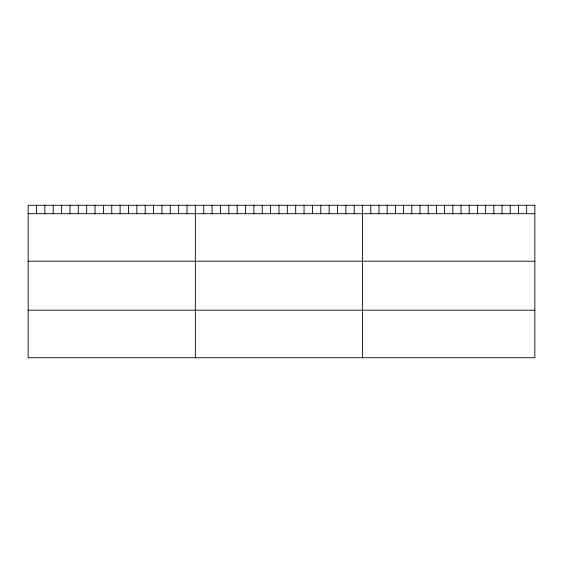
<?xml version="1.0" encoding="UTF-8"?>
<svg xmlns="http://www.w3.org/2000/svg" width="563" height="563" viewBox="0 0 563 563"><rect width="100%" height="100%" fill="white"/><g stroke="black" fill="none" stroke-linecap="round" stroke-linejoin="round"><path stroke-width="0.84" d="M28.15 213.694L534.85 213.694M28.15 261.225L534.85 261.225M28.15 310.199L534.85 310.199M526.644 205.27L526.644 213.694M518.446 205.27L518.446 213.694M510.24 205.27L510.24 213.694M502.034 205.27L502.034 213.694M493.828 205.27L493.828 213.694M485.63 205.27L485.63 213.694M477.424 205.27L477.424 213.694M469.218 205.27L469.218 213.694M461.02 205.27L461.02 213.694M452.814 205.27L452.814 213.694M444.608 205.27L444.608 213.694M436.402 205.27L436.402 213.694M428.204 205.27L428.204 213.694M419.998 205.27L419.998 213.694M411.792 205.27L411.792 213.694M403.594 205.27L403.594 213.694M395.388 205.27L395.388 213.694M387.182 205.27L387.182 213.694M378.976 205.27L378.976 213.694M370.778 205.27L370.778 213.694M362.572 205.27L362.572 357.73M354.211 205.27L354.211 213.694M345.851 205.27L345.851 213.694M337.49 205.27L337.49 213.694M329.13 205.27L329.13 213.694M320.769 205.27L320.769 213.694M312.409 205.27L312.409 213.694M304.048 205.27L304.048 213.694M295.688 205.27L295.688 213.694M287.327 205.27L287.327 213.694M278.966 205.27L278.966 213.694M270.606 205.27L270.606 213.694M262.245 205.27L262.245 213.694M253.885 205.27L253.885 213.694M245.524 205.27L245.524 213.694M237.164 205.27L237.164 213.694M228.803 205.27L228.803 213.694M220.443 205.27L220.443 213.694M212.082 205.27L212.082 213.694M203.722 205.27L203.722 213.694M195.361 205.27L195.361 357.73M187 205.27L187 213.694M178.64 205.27L178.64 213.694M170.279 205.27L170.279 213.694M161.919 205.27L161.919 213.694M153.558 205.27L153.558 213.694M145.198 205.27L145.198 213.694M136.837 205.27L136.837 213.694M128.477 205.27L128.477 213.694M120.116 205.27L120.116 213.694M111.756 205.27L111.756 213.694M103.395 205.27L103.395 213.694M95.034 205.27L95.034 213.694M86.674 205.27L86.674 213.694M78.313 205.27L78.313 213.694M69.953 205.27L69.953 213.694M61.592 205.27L61.592 213.694M53.232 205.27L53.232 213.694M44.871 205.27L44.871 213.694M36.511 205.27L36.511 213.694M534.85 205.27L28.15 205.27L28.15 357.73L534.85 357.73L534.85 205.27"/></g></svg>
